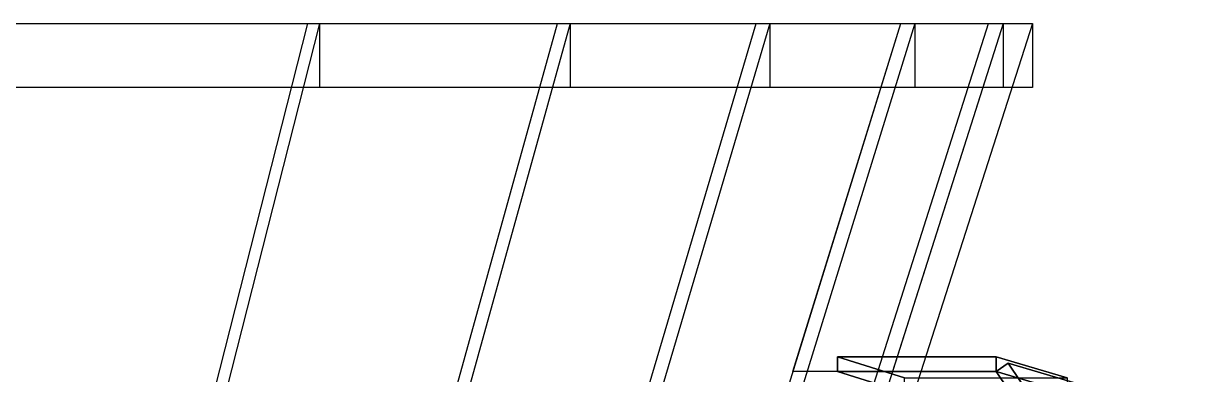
# Model space of a CAD drawing. Header units: millimetres. Extents: x -123812 to 252100, y -3000 to 639000.
# Drawn here: x 13302 to 19672, y 453083 to 455000 of the extents above; entities that cross this region are included whole.
import ezdxf

# ---------------------------------------------------------------- set-up
doc = ezdxf.new("R2010")
doc.units = ezdxf.units.MM
doc.layers.add('D-STR-DECK', color=7, linetype='Continuous', lineweight=25)

msp = doc.modelspace()

# ---------------------------------------------------------------- linework, layer by layer
at = {"layer": 'D-STR-DECK'}
for points in [[(3535.5, 454650), (3535.5, 455000), (14915, 455000), (14915, 454650)], [(3535.5, 454650), (3535.5, 455000), (14915, 455000), (14915, 454650)], [(3966.8, 454650), (3966.8, 455000), (16281.3, 455000), (16281.3, 454650)], [(3966.8, 454650), (3966.8, 455000), (16281.3, 455000), (16281.3, 454650)], [(4330.1, 454650), (4330.1, 455000), (17368.9, 455000), (17368.9, 454650)], [(4330.1, 454650), (4330.1, 455000), (17368.9, 455000), (17368.9, 454650)], [(4619.4, 454650), (4619.4, 455000), (18159.4, 455000), (18159.4, 454650)], [(4619.4, 454650), (4619.4, 455000), (18159.4, 455000), (18159.4, 454650)], [(4829.6, 454650), (4829.6, 455000), (18639.2, 455000), (18639.2, 454650)], [(4829.6, 454650), (4829.6, 455000), (18639.2, 455000), (18639.2, 454650)], [(4957.2, 454650), (4957.2, 455000), (18800, 455000), (18800, 454650)], [(4957.2, 454650), (4957.2, 455000), (18800, 455000), (18800, 454650)], [(10974.3, 445000), (13237, 455000), (14915, 455000), (12376.3, 445000)], [(10974.3, 445000), (13237, 455000), (14915, 455000), (12376.3, 445000)], [(12312.8, 445000), (14851.6, 455000), (16281.3, 455000), (13510, 445000)], [(12312.8, 445000), (14851.6, 455000), (16281.3, 455000), (13510, 445000)], [(13440.7, 445000), (16212, 455000), (17368.9, 455000), (14412.5, 445000)], [(13440.7, 445000), (16212, 455000), (17368.9, 455000), (14412.5, 445000)], [(14338.6, 445000), (17295, 455000), (18159.4, 455000), (15068.4, 445000)], [(14338.6, 445000), (17295, 455000), (18159.4, 455000), (15068.4, 445000)], [(14991.2, 445000), (18082.1, 455000), (18639.2, 455000), (15466.5, 445000)], [(16370.7, 448100), (18559.8, 455000), (18800, 455000), (16592, 448100)], [(16370.7, 448100), (18559.8, 455000), (18800, 455000), (16592, 448100)], [(17494.8, 453100), (18082.1, 455000), (18639.2, 455000), (18036.4, 453100)], [(18602.5, 453100), (17736.7, 453100), (17736.7, 453180), (18602.5, 453180)], [(18102.8, 452986.4), (18102.8, 453066.4), (17736.7, 453180), (17736.7, 453100)], [(18102.8, 453066.4), (18988.2, 453066.4), (18602.5, 453180), (17736.7, 453180)], [(18988.2, 453066.4), (18988.2, 452986.4), (18602.5, 453100), (18602.5, 453180)], [(19207, 452200), (18602.5, 453100), (18666.7, 453145.4), (19271.2, 452245.4)], [(18988.2, 452986.4), (19053.9, 453031.7), (18666.7, 453145.4), (18602.5, 453100)], [(19053.9, 453031.7), (19672.1, 452131.7), (19271.2, 452245.4), (18666.7, 453145.4)], [(18988.2, 452986.4), (18102.8, 452986.4), (17736.7, 453100), (18602.5, 453100)], [(19606.4, 452086.4), (18988.2, 452986.4), (18602.5, 453100), (19207, 452200)]]:
    msp.add_lwpolyline(points, close=True, dxfattribs=at)

doc.saveas('drawing.dxf')
